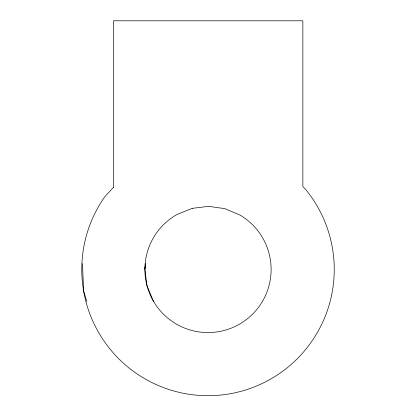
<?xml version="1.0" encoding="UTF-8"?>
<svg xmlns="http://www.w3.org/2000/svg" width="416" height="416" viewBox="0 0 416 416"><rect width="100%" height="100%" fill="white"/><g stroke="black" fill="none" stroke-linecap="round" stroke-linejoin="round"><path stroke-width="0.62" d="M153.759 301.454L153.026 300.487L146.874 285.204L144.882 268.861L145.626 263.593M144.882 268.856L145.522 264.332M86.866 301.454L83.621 291.08L82.488 263.593M113.495 187.325L104.77 196.799A126.24 126.24 0 0 0 126.615 365.971A126.24 126.24 0 0 0 297.045 358.956A126.24 126.24 0 0 0 304.907 188.557L302.858 186.675L302.858 20.8L113.495 20.8L113.495 187.325M192.265 208.338L176.977 214.495A63.123 63.123 0 0 0 159.25 309.561A63.123 63.123 0 0 0 255.949 310.513A63.123 63.123 0 0 0 240.094 215.114L224.936 208.66L208.619 206.346L192.265 208.338"/></g></svg>
